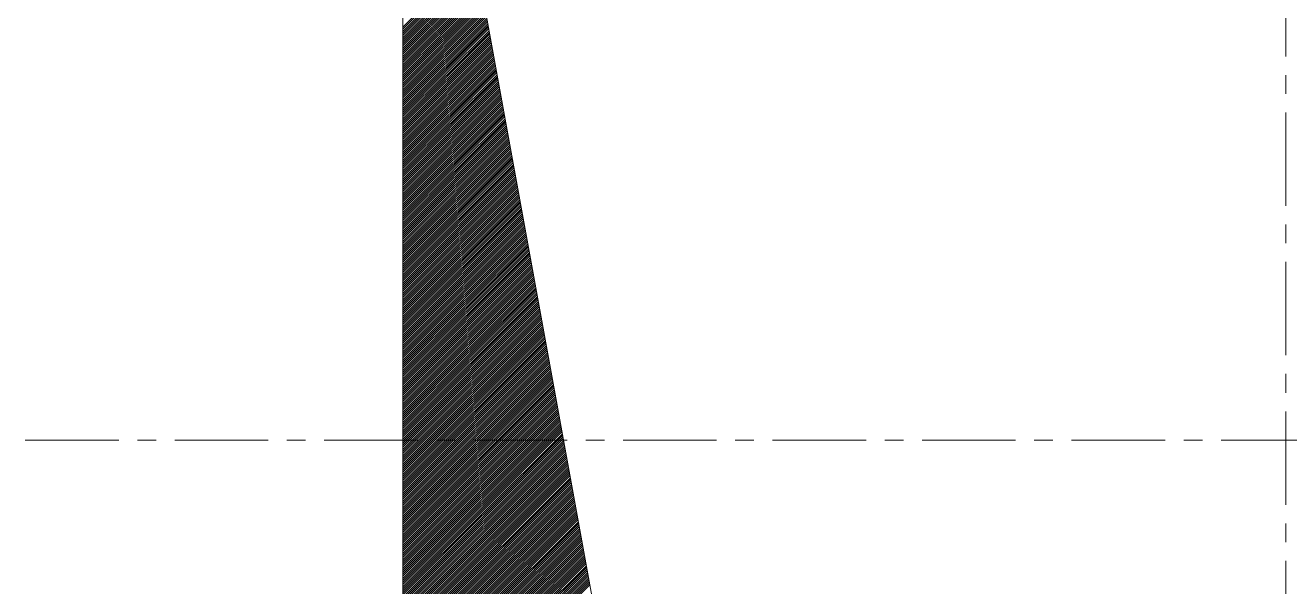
# Model space of a CAD drawing. Header units: millimetres. Extents: x -1319 to 21258, y 11161 to 27532.
# Drawn here: x 16919.7 to 17027.1, y 15719.5 to 15767.3 of the extents above; entities that cross this region are included whole.
import ezdxf

# ---------------------------------------------------------------- set-up
doc = ezdxf.new("R2010")
doc.units = ezdxf.units.MM
doc.linetypes.add('CENTER', pattern=[12.7, 7.9375, -1.5875, 1.5875, -1.5875])
doc.layers.add('CEN', color=1, linetype='CENTER', lineweight=9)
doc.layers.add('CIVIL', color=6, linetype='Continuous', lineweight=9)

# ---------------------------------------------------------------- blocks, each defined once
blk = doc.blocks.new('A$C8184bacf')
at = {"layer": 'CEN', "color": 1}
for p, q in [((11300, -7857.1, 448149755.6), (11300, -7642.92, 448149755.6)), ((11192.91, -7750.01, 448149755.6), (11407.09, -7750.01, 448149755.6))]:
    blk.add_line(p, q, dxfattribs=at)
at = {"layer": 'CIVIL', "color": 1}
for p, q in [((11225, -7825.01, 448149755.6), (11225, -7675.01, 448149755.6)), ((11225, -7675.01, 448149755.6), (11245, -7785.01, 448149755.6))]:
    blk.add_line(p, q, dxfattribs=at)
at = {"layer": 'CIVIL', "color": 1, "linetype": 'Continuous'}
for p, q in [((11231.14, -7708.77, 448149755.6), (11225, -7714.91, 448149755.6)), ((11231.17, -7708.92, 448149755.6), (11225, -7715.09, 448149755.6)), ((11231.19, -7709.07, 448149755.6), (11225, -7715.27, 448149755.6)), ((11231.22, -7709.22, 448149755.6), (11225, -7715.44, 448149755.6)), ((11231.25, -7709.37, 448149755.6), (11225, -7715.62, 448149755.6)), ((11231.28, -7709.52, 448149755.6), (11225, -7715.8, 448149755.6)), ((11231.3, -7709.67, 448149755.6), (11225, -7715.97, 448149755.6)), ((11231.33, -7709.82, 448149755.6), (11225, -7716.15, 448149755.6)), ((11231.36, -7709.97, 448149755.6), (11225, -7716.33, 448149755.6)), ((11231.38, -7710.12, 448149755.6), (11225, -7716.5, 448149755.6)), ((11231.41, -7710.27, 448149755.6), (11225, -7716.68, 448149755.6)), ((11231.44, -7710.42, 448149755.6), (11225, -7716.86, 448149755.6)), ((11231.47, -7710.57, 448149755.6), (11225, -7717.03, 448149755.6)), ((11231.49, -7710.72, 448149755.6), (11225, -7717.21, 448149755.6)), ((11231.52, -7710.87, 448149755.6), (11225, -7717.39, 448149755.6)), ((11231.55, -7711.02, 448149755.6), (11225, -7717.57, 448149755.6)), ((11231.57, -7711.17, 448149755.6), (11225, -7717.74, 448149755.6)), ((11231.6, -7711.32, 448149755.6), (11225, -7717.92, 448149755.6)), ((11231.63, -7711.47, 448149755.6), (11225, -7718.1, 448149755.6)), ((11231.66, -7711.62, 448149755.6), (11225, -7718.27, 448149755.6)), ((11231.68, -7711.77, 448149755.6), (11225, -7718.45, 448149755.6)), ((11231.71, -7711.92, 448149755.6), (11225, -7718.63, 448149755.6)), ((11231.74, -7712.07, 448149755.6), (11225, -7718.8, 448149755.6)), ((11231.76, -7712.21, 448149755.6), (11225, -7718.98, 448149755.6)), ((11231.79, -7712.36, 448149755.6), (11225, -7719.16, 448149755.6)), ((11231.82, -7712.51, 448149755.6), (11225, -7719.33, 448149755.6)), ((11231.85, -7712.66, 448149755.6), (11225, -7719.51, 448149755.6)), ((11231.87, -7712.81, 448149755.6), (11225, -7719.69, 448149755.6)), ((11231.9, -7712.96, 448149755.6), (11225, -7719.86, 448149755.6)), ((11231.93, -7713.11, 448149755.6), (11225, -7720.04, 448149755.6)), ((11231.95, -7713.26, 448149755.6), (11225, -7720.22, 448149755.6)), ((11231.98, -7713.41, 448149755.6), (11225, -7720.39, 448149755.6)), ((11232.01, -7713.56, 448149755.6), (11225, -7720.57, 448149755.6)), ((11232.04, -7713.71, 448149755.6), (11225, -7720.75, 448149755.6)), ((11232.06, -7713.86, 448149755.6), (11225, -7720.92, 448149755.6)), ((11232.09, -7714.01, 448149755.6), (11225, -7721.1, 448149755.6)), ((11232.12, -7714.16, 448149755.6), (11225, -7721.28, 448149755.6)), ((11232.15, -7714.31, 448149755.6), (11225, -7721.45, 448149755.6)), ((11232.17, -7714.46, 448149755.6), (11225, -7721.63, 448149755.6)), ((11232.2, -7714.61, 448149755.6), (11225, -7721.81, 448149755.6)), ((11232.23, -7714.76, 448149755.6), (11225, -7721.98, 448149755.6)), ((11232.25, -7714.91, 448149755.6), (11225, -7722.16, 448149755.6)), ((11232.28, -7715.06, 448149755.6), (11225, -7722.34, 448149755.6)), ((11232.31, -7715.21, 448149755.6), (11225, -7722.51, 448149755.6)), ((11232.34, -7715.36, 448149755.6), (11225, -7722.69, 448149755.6)), ((11232.36, -7715.51, 448149755.6), (11225, -7722.87, 448149755.6)), ((11232.39, -7715.66, 448149755.6), (11225, -7723.05, 448149755.6)), ((11232.42, -7715.8, 448149755.6), (11225, -7723.22, 448149755.6)), ((11232.44, -7715.95, 448149755.6), (11225, -7723.4, 448149755.6)), ((11232.47, -7716.1, 448149755.6), (11225, -7723.58, 448149755.6)), ((11232.5, -7716.25, 448149755.6), (11225, -7723.75, 448149755.6)), ((11232.53, -7716.4, 448149755.6), (11225, -7723.93, 448149755.6)), ((11232.55, -7716.55, 448149755.6), (11225, -7724.11, 448149755.6)), ((11232.58, -7716.7, 448149755.6), (11225, -7724.28, 448149755.6)), ((11232.61, -7716.85, 448149755.6), (11225, -7724.46, 448149755.6)), ((11232.63, -7717, 448149755.6), (11225, -7724.64, 448149755.6)), ((11232.66, -7717.15, 448149755.6), (11225, -7724.81, 448149755.6)), ((11232.69, -7717.3, 448149755.6), (11225, -7724.99, 448149755.6)), ((11232.72, -7717.45, 448149755.6), (11225, -7725.17, 448149755.6)), ((11232.74, -7717.6, 448149755.6), (11225, -7725.34, 448149755.6)), ((11232.77, -7717.75, 448149755.6), (11225, -7725.52, 448149755.6)), ((11232.8, -7717.9, 448149755.6), (11225, -7725.7, 448149755.6)), ((11232.83, -7718.05, 448149755.6), (11225, -7725.87, 448149755.6)), ((11232.85, -7718.2, 448149755.6), (11225, -7726.05, 448149755.6)), ((11232.88, -7718.35, 448149755.6), (11225, -7726.23, 448149755.6)), ((11232.91, -7718.5, 448149755.6), (11225, -7726.4, 448149755.6)), ((11232.93, -7718.65, 448149755.6), (11225, -7726.58, 448149755.6)), ((11232.96, -7718.8, 448149755.6), (11225, -7726.76, 448149755.6)), ((11232.99, -7718.95, 448149755.6), (11225, -7726.93, 448149755.6)), ((11233.02, -7719.1, 448149755.6), (11225, -7727.11, 448149755.6)), ((11233.04, -7719.25, 448149755.6), (11225, -7727.29, 448149755.6)), ((11233.07, -7719.39, 448149755.6), (11225, -7727.46, 448149755.6)), ((11233.1, -7719.54, 448149755.6), (11225, -7727.64, 448149755.6)), ((11233.12, -7719.69, 448149755.6), (11225, -7727.82, 448149755.6)), ((11233.15, -7719.84, 448149755.6), (11225, -7728, 448149755.6)), ((11233.18, -7719.99, 448149755.6), (11225, -7728.17, 448149755.6)), ((11233.21, -7720.14, 448149755.6), (11225, -7728.35, 448149755.6)), ((11233.23, -7720.29, 448149755.6), (11225, -7728.53, 448149755.6)), ((11233.26, -7720.44, 448149755.6), (11225, -7728.7, 448149755.6)), ((11233.29, -7720.59, 448149755.6), (11225, -7728.88, 448149755.6)), ((11233.31, -7720.74, 448149755.6), (11225, -7729.06, 448149755.6)), ((11233.34, -7720.89, 448149755.6), (11225, -7729.23, 448149755.6)), ((11233.37, -7721.04, 448149755.6), (11225, -7729.41, 448149755.6)), ((11233.4, -7721.19, 448149755.6), (11225, -7729.59, 448149755.6)), ((11233.42, -7721.34, 448149755.6), (11225, -7729.76, 448149755.6)), ((11233.45, -7721.49, 448149755.6), (11225, -7729.94, 448149755.6)), ((11233.48, -7721.64, 448149755.6), (11225, -7730.12, 448149755.6)), ((11233.51, -7721.79, 448149755.6), (11225, -7730.29, 448149755.6)), ((11233.53, -7721.94, 448149755.6), (11225, -7730.47, 448149755.6)), ((11233.56, -7722.09, 448149755.6), (11225, -7730.65, 448149755.6)), ((11233.59, -7722.24, 448149755.6), (11225, -7730.82, 448149755.6)), ((11233.61, -7722.39, 448149755.6), (11225, -7731, 448149755.6)), ((11233.64, -7722.54, 448149755.6), (11225, -7731.18, 448149755.6)), ((11233.67, -7722.69, 448149755.6), (11225, -7731.35, 448149755.6)), ((11233.7, -7722.84, 448149755.6), (11225, -7731.53, 448149755.6)), ((11233.72, -7722.98, 448149755.6), (11225, -7731.71, 448149755.6)), ((11233.75, -7723.13, 448149755.6), (11225, -7731.88, 448149755.6)), ((11233.78, -7723.28, 448149755.6), (11225, -7732.06, 448149755.6)), ((11233.8, -7723.43, 448149755.6), (11225, -7732.24, 448149755.6)), ((11233.83, -7723.58, 448149755.6), (11225, -7732.41, 448149755.6)), ((11233.86, -7723.73, 448149755.6), (11225, -7732.59, 448149755.6)), ((11233.89, -7723.88, 448149755.6), (11225, -7732.77, 448149755.6)), ((11233.91, -7724.03, 448149755.6), (11225, -7732.94, 448149755.6)), ((11233.94, -7724.18, 448149755.6), (11225, -7733.12, 448149755.6)), ((11233.97, -7724.33, 448149755.6), (11225, -7733.3, 448149755.6)), ((11233.99, -7724.48, 448149755.6), (11225, -7733.48, 448149755.6)), ((11234.02, -7724.63, 448149755.6), (11225, -7733.65, 448149755.6)), ((11234.05, -7724.78, 448149755.6), (11225, -7733.83, 448149755.6)), ((11234.08, -7724.93, 448149755.6), (11225, -7734.01, 448149755.6)), ((11234.1, -7725.08, 448149755.6), (11225, -7734.18, 448149755.6)), ((11234.13, -7725.23, 448149755.6), (11225, -7734.36, 448149755.6)), ((11234.16, -7725.38, 448149755.6), (11225, -7734.54, 448149755.6)), ((11234.19, -7725.53, 448149755.6), (11225, -7734.71, 448149755.6)), ((11234.21, -7725.68, 448149755.6), (11225, -7734.89, 448149755.6)), ((11234.24, -7725.83, 448149755.6), (11225, -7735.07, 448149755.6)), ((11234.27, -7725.98, 448149755.6), (11225, -7735.24, 448149755.6)), ((11234.29, -7726.13, 448149755.6), (11225, -7735.42, 448149755.6)), ((11234.32, -7726.28, 448149755.6), (11225, -7735.6, 448149755.6)), ((11234.35, -7726.42, 448149755.6), (11225, -7735.77, 448149755.6)), ((11234.38, -7726.57, 448149755.6), (11225, -7735.95, 448149755.6)), ((11234.4, -7726.72, 448149755.6), (11225, -7736.13, 448149755.6)), ((11234.43, -7726.87, 448149755.6), (11225, -7736.3, 448149755.6)), ((11234.46, -7727.02, 448149755.6), (11225, -7736.48, 448149755.6)), ((11234.48, -7727.17, 448149755.6), (11225, -7736.66, 448149755.6)), ((11234.51, -7727.32, 448149755.6), (11225, -7736.83, 448149755.6)), ((11234.54, -7727.47, 448149755.6), (11225, -7737.01, 448149755.6)), ((11234.57, -7727.62, 448149755.6), (11225, -7737.19, 448149755.6)), ((11234.59, -7727.77, 448149755.6), (11225, -7737.36, 448149755.6)), ((11234.62, -7727.92, 448149755.6), (11225, -7737.54, 448149755.6)), ((11234.65, -7728.07, 448149755.6), (11225, -7737.72, 448149755.6)), ((11234.67, -7728.22, 448149755.6), (11225, -7737.89, 448149755.6)), ((11234.7, -7728.37, 448149755.6), (11225, -7738.07, 448149755.6)), ((11234.73, -7728.52, 448149755.6), (11225, -7738.25, 448149755.6)), ((11234.76, -7728.67, 448149755.6), (11225, -7738.42, 448149755.6)), ((11234.78, -7728.82, 448149755.6), (11225, -7738.6, 448149755.6)), ((11234.81, -7728.97, 448149755.6), (11225, -7738.78, 448149755.6)), ((11234.84, -7729.12, 448149755.6), (11225, -7738.96, 448149755.6)), ((11234.86, -7729.27, 448149755.6), (11225, -7739.13, 448149755.6)), ((11234.89, -7729.42, 448149755.6), (11225, -7739.31, 448149755.6)), ((11234.92, -7729.57, 448149755.6), (11225, -7739.49, 448149755.6)), ((11234.95, -7729.72, 448149755.6), (11225, -7739.66, 448149755.6)), ((11234.97, -7729.87, 448149755.6), (11225, -7739.84, 448149755.6)), ((11235, -7730.01, 448149755.6), (11225, -7740.02, 448149755.6)), ((11235.03, -7730.16, 448149755.6), (11225, -7740.19, 448149755.6)), ((11235.06, -7730.31, 448149755.6), (11225, -7740.37, 448149755.6)), ((11235.08, -7730.46, 448149755.6), (11225, -7740.55, 448149755.6)), ((11235.11, -7730.61, 448149755.6), (11225, -7740.72, 448149755.6)), ((11235.14, -7730.76, 448149755.6), (11225, -7740.9, 448149755.6)), ((11235.16, -7730.91, 448149755.6), (11225, -7741.08, 448149755.6)), ((11235.19, -7731.06, 448149755.6), (11225, -7741.25, 448149755.6)), ((11235.22, -7731.21, 448149755.6), (11225, -7741.43, 448149755.6)), ((11235.25, -7731.36, 448149755.6), (11225, -7741.61, 448149755.6)), ((11235.27, -7731.51, 448149755.6), (11225, -7741.78, 448149755.6)), ((11235.3, -7731.66, 448149755.6), (11225, -7741.96, 448149755.6)), ((11235.33, -7731.81, 448149755.6), (11225, -7742.14, 448149755.6)), ((11235.35, -7731.96, 448149755.6), (11225, -7742.31, 448149755.6)), ((11235.38, -7732.11, 448149755.6), (11225, -7742.49, 448149755.6)), ((11235.41, -7732.26, 448149755.6), (11225, -7742.67, 448149755.6)), ((11235.44, -7732.41, 448149755.6), (11225, -7742.84, 448149755.6)), ((11235.46, -7732.56, 448149755.6), (11225, -7743.02, 448149755.6)), ((11235.49, -7732.71, 448149755.6), (11225, -7743.2, 448149755.6)), ((11235.52, -7732.86, 448149755.6), (11225, -7743.37, 448149755.6)), ((11235.54, -7733.01, 448149755.6), (11225, -7743.55, 448149755.6)), ((11235.57, -7733.16, 448149755.6), (11225, -7743.73, 448149755.6)), ((11235.6, -7733.31, 448149755.6), (11225, -7743.9, 448149755.6)), ((11235.63, -7733.46, 448149755.6), (11225, -7744.08, 448149755.6)), ((11235.65, -7733.6, 448149755.6), (11225, -7744.26, 448149755.6)), ((11235.68, -7733.75, 448149755.6), (11225, -7744.44, 448149755.6)), ((11235.71, -7733.9, 448149755.6), (11225, -7744.61, 448149755.6)), ((11235.74, -7734.05, 448149755.6), (11225, -7744.79, 448149755.6)), ((11235.76, -7734.2, 448149755.6), (11225, -7744.97, 448149755.6)), ((11235.79, -7734.35, 448149755.6), (11225, -7745.14, 448149755.6)), ((11235.82, -7734.5, 448149755.6), (11225, -7745.32, 448149755.6)), ((11235.84, -7734.65, 448149755.6), (11225, -7745.5, 448149755.6)), ((11235.87, -7734.8, 448149755.6), (11225, -7745.67, 448149755.6)), ((11235.9, -7734.95, 448149755.6), (11225, -7745.85, 448149755.6)), ((11235.93, -7735.1, 448149755.6), (11225, -7746.03, 448149755.6)), ((11235.95, -7735.25, 448149755.6), (11225, -7746.2, 448149755.6)), ((11235.98, -7735.4, 448149755.6), (11225, -7746.38, 448149755.6)), ((11236.01, -7735.55, 448149755.6), (11225, -7746.56, 448149755.6)), ((11236.03, -7735.7, 448149755.6), (11225, -7746.73, 448149755.6)), ((11236.06, -7735.85, 448149755.6), (11225, -7746.91, 448149755.6)), ((11236.09, -7736, 448149755.6), (11225, -7747.09, 448149755.6)), ((11236.12, -7736.15, 448149755.6), (11225, -7747.26, 448149755.6)), ((11236.14, -7736.3, 448149755.6), (11225, -7747.44, 448149755.6)), ((11236.17, -7736.45, 448149755.6), (11225, -7747.62, 448149755.6)), ((11236.2, -7736.6, 448149755.6), (11225, -7747.79, 448149755.6)), ((11236.22, -7736.75, 448149755.6), (11225, -7747.97, 448149755.6)), ((11236.25, -7736.9, 448149755.6), (11225, -7748.15, 448149755.6)), ((11236.28, -7737.05, 448149755.6), (11225, -7748.32, 448149755.6)), ((11236.31, -7737.19, 448149755.6), (11225, -7748.5, 448149755.6)), ((11236.33, -7737.34, 448149755.6), (11225, -7748.68, 448149755.6)), ((11236.36, -7737.49, 448149755.6), (11225, -7748.85, 448149755.6)), ((11236.39, -7737.64, 448149755.6), (11225, -7749.03, 448149755.6)), ((11236.42, -7737.79, 448149755.6), (11225, -7749.21, 448149755.6)), ((11236.44, -7737.94, 448149755.6), (11225, -7749.39, 448149755.6)), ((11236.47, -7738.09, 448149755.6), (11225, -7749.56, 448149755.6)), ((11236.5, -7738.24, 448149755.6), (11225, -7749.74, 448149755.6)), ((11236.52, -7738.39, 448149755.6), (11225, -7749.92, 448149755.6)), ((11236.55, -7738.54, 448149755.6), (11225, -7750.09, 448149755.6)), ((11236.58, -7738.69, 448149755.6), (11225, -7750.27, 448149755.6)), ((11236.61, -7738.84, 448149755.6), (11225, -7750.45, 448149755.6)), ((11236.63, -7738.99, 448149755.6), (11225, -7750.62, 448149755.6)), ((11236.66, -7739.14, 448149755.6), (11225, -7750.8, 448149755.6)), ((11236.69, -7739.29, 448149755.6), (11225, -7750.98, 448149755.6)), ((11236.71, -7739.44, 448149755.6), (11225, -7751.15, 448149755.6)), ((11236.74, -7739.59, 448149755.6), (11225, -7751.33, 448149755.6)), ((11236.77, -7739.74, 448149755.6), (11225, -7751.51, 448149755.6)), ((11236.8, -7739.89, 448149755.6), (11225, -7751.68, 448149755.6)), ((11236.82, -7740.04, 448149755.6), (11225, -7751.86, 448149755.6)), ((11236.85, -7740.19, 448149755.6), (11225, -7752.04, 448149755.6)), ((11236.88, -7740.34, 448149755.6), (11225, -7752.21, 448149755.6)), ((11236.9, -7740.49, 448149755.6), (11225, -7752.39, 448149755.6)), ((11236.93, -7740.64, 448149755.6), (11225, -7752.57, 448149755.6)), ((11236.96, -7740.78, 448149755.6), (11225, -7752.74, 448149755.6)), ((11236.99, -7740.93, 448149755.6), (11225, -7752.92, 448149755.6)), ((11237.01, -7741.08, 448149755.6), (11225, -7753.1, 448149755.6)), ((11237.04, -7741.23, 448149755.6), (11225, -7753.27, 448149755.6)), ((11237.07, -7741.38, 448149755.6), (11225, -7753.45, 448149755.6)), ((11237.1, -7741.53, 448149755.6), (11225, -7753.63, 448149755.6)), ((11237.12, -7741.68, 448149755.6), (11225, -7753.8, 448149755.6)), ((11237.15, -7741.83, 448149755.6), (11225, -7753.98, 448149755.6)), ((11237.18, -7741.98, 448149755.6), (11225, -7754.16, 448149755.6)), ((11237.2, -7742.13, 448149755.6), (11225, -7754.33, 448149755.6)), ((11237.23, -7742.28, 448149755.6), (11225, -7754.51, 448149755.6)), ((11237.26, -7742.43, 448149755.6), (11225, -7754.69, 448149755.6)), ((11237.29, -7742.58, 448149755.6), (11225, -7754.87, 448149755.6)), ((11237.31, -7742.73, 448149755.6), (11225, -7755.04, 448149755.6)), ((11237.34, -7742.88, 448149755.6), (11225, -7755.22, 448149755.6)), ((11237.37, -7743.03, 448149755.6), (11225, -7755.4, 448149755.6)), ((11237.39, -7743.18, 448149755.6), (11225, -7755.57, 448149755.6)), ((11237.42, -7743.33, 448149755.6), (11225, -7755.75, 448149755.6)), ((11237.45, -7743.48, 448149755.6), (11225, -7755.93, 448149755.6)), ((11237.48, -7743.63, 448149755.6), (11225, -7756.1, 448149755.6)), ((11237.5, -7743.78, 448149755.6), (11225, -7756.28, 448149755.6)), ((11237.53, -7743.93, 448149755.6), (11225, -7756.46, 448149755.6)), ((11237.56, -7744.08, 448149755.6), (11225, -7756.63, 448149755.6)), ((11237.58, -7744.23, 448149755.6), (11225, -7756.81, 448149755.6)), ((11237.61, -7744.37, 448149755.6), (11225, -7756.99, 448149755.6)), ((11237.64, -7744.52, 448149755.6), (11225, -7757.16, 448149755.6)), ((11237.67, -7744.67, 448149755.6), (11225, -7757.34, 448149755.6)), ((11237.69, -7744.82, 448149755.6), (11225, -7757.52, 448149755.6)), ((11237.72, -7744.97, 448149755.6), (11225, -7757.69, 448149755.6)), ((11237.75, -7745.12, 448149755.6), (11225, -7757.87, 448149755.6)), ((11237.78, -7745.27, 448149755.6), (11225, -7758.05, 448149755.6)), ((11237.8, -7745.42, 448149755.6), (11225, -7758.22, 448149755.6)), ((11237.83, -7745.57, 448149755.6), (11225, -7758.4, 448149755.6)), ((11237.86, -7745.72, 448149755.6), (11225, -7758.58, 448149755.6)), ((11237.88, -7745.87, 448149755.6), (11225, -7758.75, 448149755.6)), ((11237.91, -7746.02, 448149755.6), (11225, -7758.93, 448149755.6)), ((11237.94, -7746.17, 448149755.6), (11225, -7759.11, 448149755.6)), ((11237.97, -7746.32, 448149755.6), (11225, -7759.28, 448149755.6)), ((11237.99, -7746.47, 448149755.6), (11225, -7759.46, 448149755.6)), ((11238.02, -7746.62, 448149755.6), (11225, -7759.64, 448149755.6)), ((11238.05, -7746.77, 448149755.6), (11225, -7759.81, 448149755.6)), ((11238.07, -7746.92, 448149755.6), (11225, -7759.99, 448149755.6)), ((11238.1, -7747.07, 448149755.6), (11225, -7760.17, 448149755.6)), ((11238.13, -7747.22, 448149755.6), (11225, -7760.35, 448149755.6)), ((11238.16, -7747.37, 448149755.6), (11225, -7760.52, 448149755.6)), ((11238.18, -7747.52, 448149755.6), (11225, -7760.7, 448149755.6)), ((11238.21, -7747.67, 448149755.6), (11225, -7760.88, 448149755.6)), ((11238.24, -7747.81, 448149755.6), (11225, -7761.05, 448149755.6)), ((11238.26, -7747.96, 448149755.6), (11225, -7761.23, 448149755.6)), ((11238.29, -7748.11, 448149755.6), (11225, -7761.41, 448149755.6)), ((11238.32, -7748.26, 448149755.6), (11225, -7761.58, 448149755.6)), ((11238.35, -7748.41, 448149755.6), (11225, -7761.76, 448149755.6)), ((11238.37, -7748.56, 448149755.6), (11225, -7761.94, 448149755.6)), ((11238.4, -7748.71, 448149755.6), (11225, -7762.11, 448149755.6)), ((11238.43, -7748.86, 448149755.6), (11225, -7762.29, 448149755.6)), ((11238.45, -7749.01, 448149755.6), (11225, -7762.47, 448149755.6)), ((11238.48, -7749.16, 448149755.6), (11225, -7762.64, 448149755.6)), ((11238.51, -7749.31, 448149755.6), (11225, -7762.82, 448149755.6)), ((11238.54, -7749.46, 448149755.6), (11225, -7763, 448149755.6)), ((11238.56, -7749.61, 448149755.6), (11225, -7763.17, 448149755.6)), ((11238.59, -7749.76, 448149755.6), (11225, -7763.35, 448149755.6)), ((11238.62, -7749.91, 448149755.6), (11225, -7763.53, 448149755.6)), ((11238.65, -7750.06, 448149755.6), (11225, -7763.7, 448149755.6)), ((11238.67, -7750.21, 448149755.6), (11225, -7763.88, 448149755.6)), ((11238.7, -7750.36, 448149755.6), (11225, -7764.06, 448149755.6)), ((11238.73, -7750.51, 448149755.6), (11225, -7764.23, 448149755.6)), ((11238.75, -7750.66, 448149755.6), (11225, -7764.41, 448149755.6)), ((11238.78, -7750.81, 448149755.6), (11225, -7764.59, 448149755.6)), ((11238.81, -7750.96, 448149755.6), (11225, -7764.76, 448149755.6)), ((11238.84, -7751.11, 448149755.6), (11225, -7764.94, 448149755.6)), ((11238.86, -7751.26, 448149755.6), (11225, -7765.12, 448149755.6)), ((11238.89, -7751.4, 448149755.6), (11225, -7765.29, 448149755.6)), ((11238.92, -7751.55, 448149755.6), (11225, -7765.47, 448149755.6)), ((11238.94, -7751.7, 448149755.6), (11225, -7765.65, 448149755.6)), ((11238.97, -7751.85, 448149755.6), (11225, -7765.83, 448149755.6)), ((11239, -7752, 448149755.6), (11225, -7766, 448149755.6)), ((11239.03, -7752.15, 448149755.6), (11225, -7766.18, 448149755.6)), ((11239.05, -7752.3, 448149755.6), (11225, -7766.36, 448149755.6)), ((11239.08, -7752.45, 448149755.6), (11225, -7766.53, 448149755.6)), ((11239.11, -7752.6, 448149755.6), (11225, -7766.71, 448149755.6)), ((11239.13, -7752.75, 448149755.6), (11225, -7766.89, 448149755.6)), ((11239.16, -7752.9, 448149755.6), (11225, -7767.06, 448149755.6)), ((11239.19, -7753.05, 448149755.6), (11225, -7767.24, 448149755.6)), ((11239.22, -7753.2, 448149755.6), (11225, -7767.42, 448149755.6)), ((11239.24, -7753.35, 448149755.6), (11225, -7767.59, 448149755.6)), ((11239.27, -7753.5, 448149755.6), (11225, -7767.77, 448149755.6)), ((11239.3, -7753.65, 448149755.6), (11225, -7767.95, 448149755.6)), ((11239.33, -7753.8, 448149755.6), (11225, -7768.12, 448149755.6)), ((11239.35, -7753.95, 448149755.6), (11225, -7768.3, 448149755.6)), ((11239.38, -7754.1, 448149755.6), (11225, -7768.48, 448149755.6)), ((11239.41, -7754.25, 448149755.6), (11225, -7768.65, 448149755.6)), ((11239.43, -7754.4, 448149755.6), (11225, -7768.83, 448149755.6)), ((11239.46, -7754.55, 448149755.6), (11225, -7769.01, 448149755.6)), ((11239.49, -7754.7, 448149755.6), (11225, -7769.18, 448149755.6)), ((11239.52, -7754.85, 448149755.6), (11225, -7769.36, 448149755.6)), ((11239.54, -7754.99, 448149755.6), (11225, -7769.54, 448149755.6)), ((11239.57, -7755.14, 448149755.6), (11225, -7769.71, 448149755.6)), ((11239.6, -7755.29, 448149755.6), (11225, -7769.89, 448149755.6)), ((11239.62, -7755.44, 448149755.6), (11225, -7770.07, 448149755.6)), ((11239.65, -7755.59, 448149755.6), (11225, -7770.24, 448149755.6)), ((11239.68, -7755.74, 448149755.6), (11225, -7770.42, 448149755.6)), ((11239.71, -7755.89, 448149755.6), (11225, -7770.6, 448149755.6)), ((11239.73, -7756.04, 448149755.6), (11225, -7770.78, 448149755.6)), ((11239.76, -7756.19, 448149755.6), (11225, -7770.95, 448149755.6)), ((11239.79, -7756.34, 448149755.6), (11225, -7771.13, 448149755.6)), ((11239.81, -7756.49, 448149755.6), (11225, -7771.31, 448149755.6)), ((11239.84, -7756.64, 448149755.6), (11225, -7771.48, 448149755.6)), ((11239.87, -7756.79, 448149755.6), (11225, -7771.66, 448149755.6)), ((11239.9, -7756.94, 448149755.6), (11225, -7771.84, 448149755.6)), ((11239.92, -7757.09, 448149755.6), (11225, -7772.01, 448149755.6)), ((11239.95, -7757.24, 448149755.6), (11225, -7772.19, 448149755.6)), ((11239.98, -7757.39, 448149755.6), (11225, -7772.37, 448149755.6)), ((11240.01, -7757.54, 448149755.6), (11225, -7772.54, 448149755.6)), ((11240.03, -7757.69, 448149755.6), (11225, -7772.72, 448149755.6)), ((11240.06, -7757.84, 448149755.6), (11225, -7772.9, 448149755.6)), ((11240.09, -7757.99, 448149755.6), (11225, -7773.07, 448149755.6)), ((11240.11, -7758.14, 448149755.6), (11225, -7773.25, 448149755.6)), ((11240.14, -7758.29, 448149755.6), (11225, -7773.43, 448149755.6)), ((11240.17, -7758.44, 448149755.6), (11225, -7773.6, 448149755.6)), ((11240.2, -7758.58, 448149755.6), (11225, -7773.78, 448149755.6)), ((11240.22, -7758.73, 448149755.6), (11225, -7773.96, 448149755.6)), ((11240.25, -7758.88, 448149755.6), (11225, -7774.13, 448149755.6)), ((11240.28, -7759.03, 448149755.6), (11225, -7774.31, 448149755.6)), ((11240.3, -7759.18, 448149755.6), (11225, -7774.49, 448149755.6)), ((11240.33, -7759.33, 448149755.6), (11225, -7774.66, 448149755.6)), ((11240.36, -7759.48, 448149755.6), (11225, -7774.84, 448149755.6)), ((11240.39, -7759.63, 448149755.6), (11225, -7775.02, 448149755.6)), ((11240.41, -7759.78, 448149755.6), (11225, -7775.19, 448149755.6)), ((11240.44, -7759.93, 448149755.6), (11225, -7775.37, 448149755.6)), ((11240.47, -7760.08, 448149755.6), (11225, -7775.55, 448149755.6)), ((11240.49, -7760.23, 448149755.6), (11225, -7775.72, 448149755.6)), ((11240.52, -7760.38, 448149755.6), (11225, -7775.9, 448149755.6)), ((11240.55, -7760.53, 448149755.6), (11225, -7776.08, 448149755.6)), ((11240.58, -7760.68, 448149755.6), (11225, -7776.26, 448149755.6)), ((11240.6, -7760.83, 448149755.6), (11225, -7776.43, 448149755.6)), ((11240.63, -7760.98, 448149755.6), (11225, -7776.61, 448149755.6)), ((11240.66, -7761.13, 448149755.6), (11225, -7776.79, 448149755.6)), ((11240.69, -7761.28, 448149755.6), (11225, -7776.96, 448149755.6)), ((11240.71, -7761.43, 448149755.6), (11225, -7777.14, 448149755.6)), ((11240.74, -7761.58, 448149755.6), (11225, -7777.32, 448149755.6)), ((11240.77, -7761.73, 448149755.6), (11225, -7777.49, 448149755.6)), ((11240.79, -7761.88, 448149755.6), (11225, -7777.67, 448149755.6)), ((11240.82, -7762.03, 448149755.6), (11225, -7777.85, 448149755.6)), ((11240.85, -7762.17, 448149755.6), (11225, -7778.02, 448149755.6)), ((11240.88, -7762.32, 448149755.6), (11225, -7778.2, 448149755.6))]:
    blk.add_line(p, q, dxfattribs=at)

msp = doc.modelspace()

# ---------------------------------------------------------------- block references
msp.add_blockref('A$C8184bacf', (5726.78, 23482.01))

doc.saveas('drawing.dxf')
